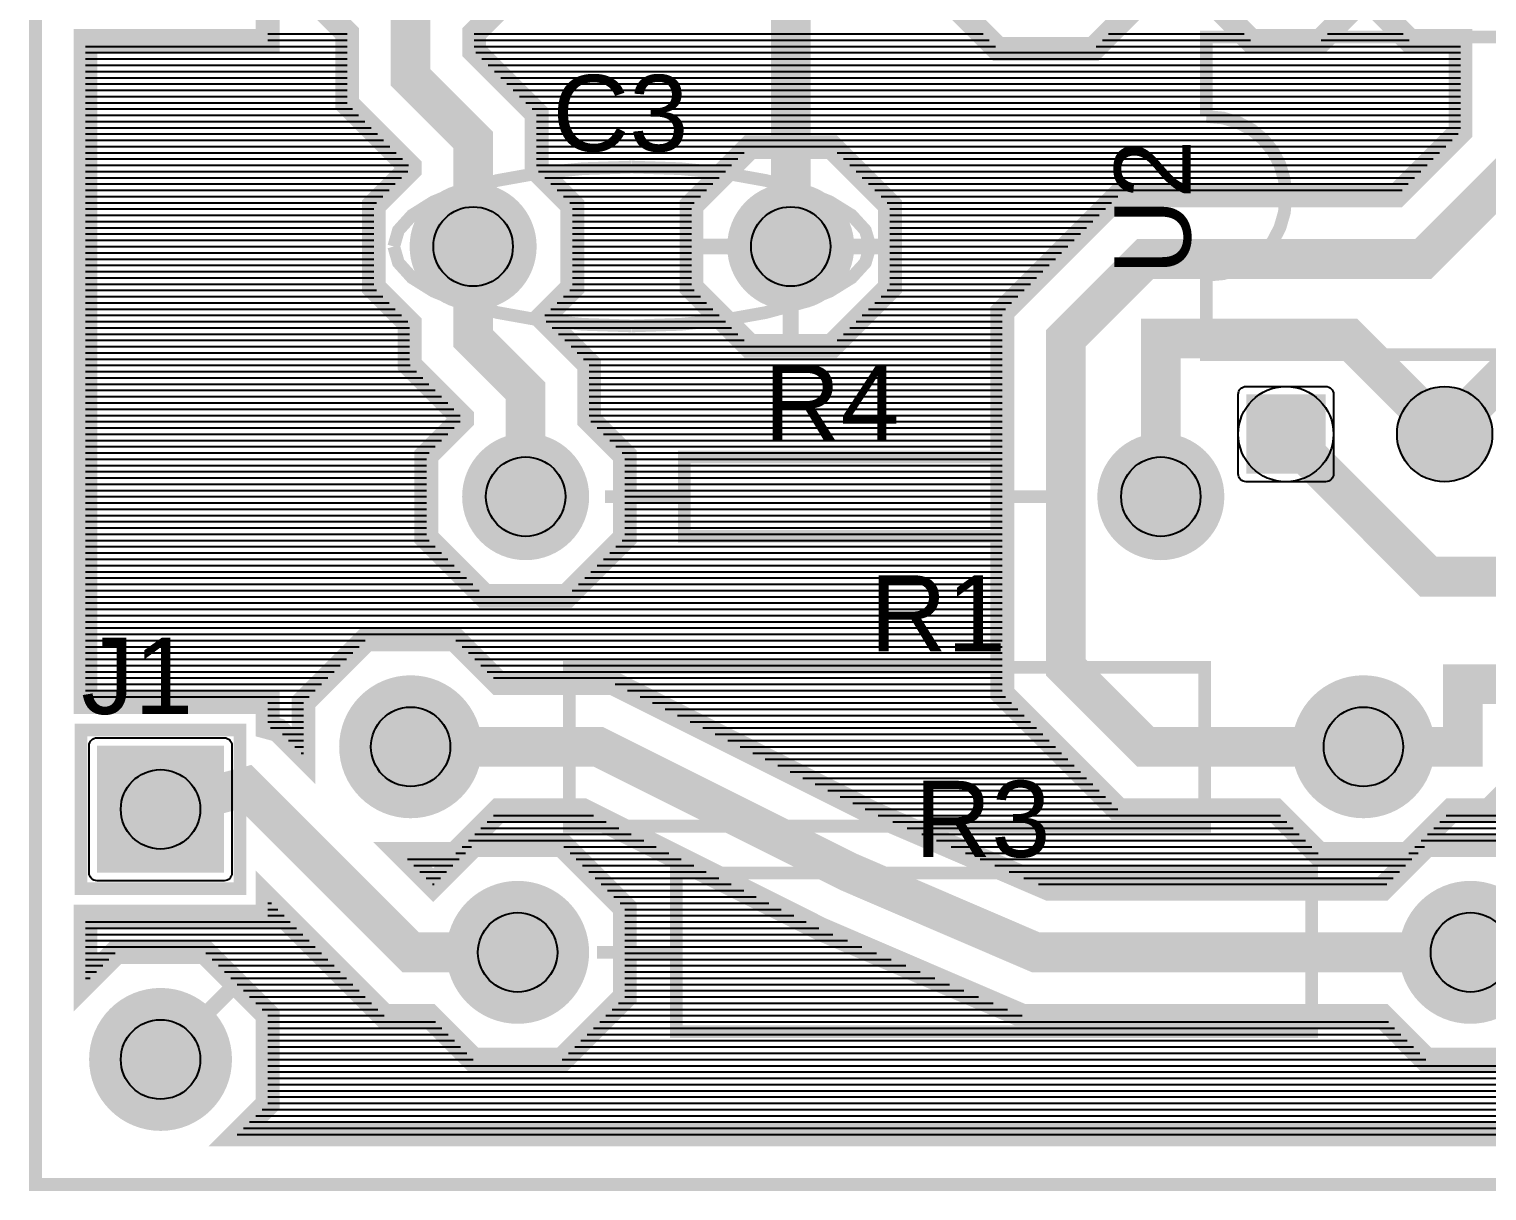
# Model space of a CAD drawing. Header units: inches. Extents: x -0.89 to 0.89, y -0.63 to 0.63.
# Drawn here: x -0.89 to 0.028, y -0.634 to 0.097 of the extents above; entities that cross this region are included whole.
import ezdxf

# ---------------------------------------------------------------- set-up
doc = ezdxf.new("R2010")
doc.units = ezdxf.units.IN
doc.layers.get('0').update_dxf_attribs({"linetype": 'CONTINUOUS'})

# ---------------------------------------------------------------- blocks, each defined once
blk = doc.blocks.new('EPAD')
at = {"const_width": 0.5}
blk.add_lwpolyline([(-0.25, 0, 1), (0.25, 0, 1)], format="xyb", close=True, dxfattribs=at)
blk = doc.blocks.new('RPAD')
blk.add_trace([(-0.5, -0.5), (-0.5, 0.5), (0.5, -0.5), (0.5, 0.5)])

msp = doc.modelspace()

# ---------------------------------------------------------------- linework, layer by layer
for points, const_width in [([(-0.885827, -0.629921), (0.885827, -0.629921), (0.885827, 0.629921), (-0.885827, 0.629921), (-0.885827, -0.629921)], 0.008), ([(-0.885827, -0.629921), (0.885827, -0.629921), (0.885827, 0.629921), (-0.885827, 0.629921), (-0.885827, -0.629921)], 0.008), ([(-0.437008, 0.452756), (-0.410236, 0.425984), (-0.410236, -0.03937)], 0.025), ([(-0.049606, -0.354331), (-0.187008, -0.354331), (-0.237008, -0.304331), (-0.237008, -0.097244), (-0.187008, -0.047244), (-0.012008, -0.047244), (0.051575, 0.016339), (0.051575, 0.202756), (0.151575, 0.202756), (0.151575, -0.10748), (0.101575, -0.15748)], 0.025), ([(-0.610236, -0.03937), (-0.610236, 0.027756), (-0.649606, 0.067126), (-0.649606, 0.15748)], 0.025), ([(0.001575, -0.15748), (0.101575, -0.05748), (0.101575, 0.14252)], 0.025), ([(-0.712137, 0.117481), (-0.689606, 0.09495), (-0.689606, 0.050558), (-0.650236, 0.011188), (-0.650236, 0.009018), (-0.672736, -0.013482), (-0.672736, -0.065258), (-0.650236, -0.087758), (-0.650236, -0.113812), (-0.617165, -0.146883), (-0.617165, -0.148462), (-0.639665, -0.170962), (-0.639665, -0.222739), (-0.603054, -0.25935), (-0.551277, -0.25935), (-0.514666, -0.222739), (-0.514666, -0.170962), (-0.537166, -0.148462), (-0.537166, -0.113747), (-0.566695, -0.084217), (-0.547737, -0.065258), (-0.547737, -0.013482), (-0.570237, 0.009018), (-0.570237, 0.044324), (-0.609607, 0.083694), (-0.609607, 0.09495), (-0.577107, 0.12745)], 0.015), ([(-0.177107, 0.12745), (-0.219576, 0.084981), (-0.279637, 0.084981), (-0.322106, 0.12745)], 0.015), ([(0.052992, -0.370899), (0.02956, -0.39433), (0.005853, -0.39433), (-0.021647, -0.42183), (-0.077566, -0.42183), (-0.105066, -0.39433), (-0.203576, -0.39433), (-0.277007, -0.320899), (-0.277007, -0.080676), (-0.203576, -0.007244), (-0.028576, -0.007244), (0.011575, 0.032907), (0.011575, 0.09002), (-0.020171, 0.09002), (-0.048425, 0.118274), (-0.076679, 0.09002), (-0.120171, 0.09002), (-0.150925, 0.120774)], 0.015), ([(0.045774, -0.41626), (-0.010144, -0.41626), (-0.037644, -0.44376), (-0.247685, -0.44376), (-0.357174, -0.396771), (-0.522054, -0.314331), (-0.594147, -0.314331), (-0.621647, -0.286831), (-0.677566, -0.286831), (-0.717106, -0.326371), (-0.717106, -0.359693), (-0.732948, -0.34385), (-0.739587, -0.342054), (-0.739587, -0.326201), (-0.854327, -0.326201), (-0.854327, 0.089981), (-0.739587, 0.089981), (-0.739587, 0.117481)], 0.015), ([(-0.148425, 0.04252), (-0.148425, 0.09252), (0.251575, 0.09252), (0.251575, -0.10748), (-0.148425, -0.10748), (-0.148425, -0.05748)], 0.008), ([(-0.148425, 0.04252), (-0.148425, 0.09252), (0.251575, 0.09252), (0.251575, -0.10748), (-0.148425, -0.10748), (-0.148425, -0.05748)], 0.008), ([(-0.098425, -0.00748), (-0.099384, 0.002707), (-0.102159, 0.012145), (-0.106599, 0.020645), (-0.11255, 0.02802), (-0.119861, 0.034082), (-0.128378, 0.038645), (-0.13795, 0.04152), (-0.148425, 0.04252)], 0.008), ([(-0.098425, -0.00748), (-0.099384, 0.002707), (-0.102159, 0.012145), (-0.106599, 0.020645), (-0.11255, 0.02802), (-0.119861, 0.034082), (-0.128378, 0.038645), (-0.13795, 0.04152), (-0.148425, 0.04252)], 0.008), ([(-0.436124, -0.10187), (-0.384348, -0.10187), (-0.347737, -0.065258), (-0.347737, -0.013482), (-0.384348, 0.02313), (-0.436124, 0.02313), (-0.472736, -0.013482), (-0.472736, -0.065258), (-0.436124, -0.10187)], 0.015), ([(-0.410236, 0.02313), (-0.410236, -0.03937)], 0.01), ([(-0.660236, -0.03937), (-0.657277, -0.029183), (-0.648752, -0.019745), (-0.635187, -0.011245), (-0.617111, -0.00387), (-0.59505, 0.002193), (-0.569533, 0.006755), (-0.541086, 0.00963), (-0.510236, 0.01063)], 0.008), ([(-0.660236, -0.03937), (-0.657277, -0.029183), (-0.648752, -0.019745), (-0.635187, -0.011245), (-0.617111, -0.00387), (-0.59505, 0.002193), (-0.569533, 0.006755), (-0.541086, 0.00963), (-0.510236, 0.01063)], 0.008), ([(-0.360236, -0.03937), (-0.363236, -0.029183), (-0.371861, -0.019745), (-0.385549, -0.011245), (-0.403736, -0.00387), (-0.425861, 0.002193), (-0.451361, 0.006755), (-0.479674, 0.00963), (-0.510236, 0.01063)], 0.008), ([(-0.360236, -0.03937), (-0.363236, -0.029183), (-0.371861, -0.019745), (-0.385549, -0.011245), (-0.403736, -0.00387), (-0.425861, 0.002193), (-0.451361, 0.006755), (-0.479674, 0.00963), (-0.510236, 0.01063)], 0.008), ([(-0.098425, -0.00748), (-0.099384, -0.017955), (-0.102159, -0.027527), (-0.106599, -0.036045), (-0.11255, -0.043355), (-0.119861, -0.049306), (-0.128378, -0.053746), (-0.13795, -0.056521), (-0.148425, -0.05748)], 0.008), ([(-0.098425, -0.00748), (-0.099384, -0.017955), (-0.102159, -0.027527), (-0.106599, -0.036045), (-0.11255, -0.043355), (-0.119861, -0.049306), (-0.128378, -0.053746), (-0.13795, -0.056521), (-0.148425, -0.05748)], 0.008), ([(-0.610236, -0.03937), (-0.610236, -0.097244), (-0.577165, -0.130315), (-0.577165, -0.19685)], 0.025), ([(-0.660236, -0.03937), (-0.657277, -0.049557), (-0.648752, -0.058995), (-0.635187, -0.067495), (-0.617111, -0.07487), (-0.59505, -0.080933), (-0.569533, -0.085495), (-0.541086, -0.08837), (-0.510236, -0.08937)], 0.008), ([(-0.660236, -0.03937), (-0.657277, -0.049557), (-0.648752, -0.058995), (-0.635187, -0.067495), (-0.617111, -0.07487), (-0.59505, -0.080933), (-0.569533, -0.085495), (-0.541086, -0.08837), (-0.510236, -0.08937)], 0.008), ([(-0.360236, -0.03937), (-0.363236, -0.049557), (-0.371861, -0.058995), (-0.385549, -0.067495), (-0.403736, -0.07487), (-0.425861, -0.080933), (-0.451361, -0.085495), (-0.479674, -0.08837), (-0.510236, -0.08937)], 0.008), ([(-0.360236, -0.03937), (-0.363236, -0.049557), (-0.371861, -0.058995), (-0.385549, -0.067495), (-0.403736, -0.07487), (-0.425861, -0.080933), (-0.451361, -0.085495), (-0.479674, -0.08837), (-0.510236, -0.08937)], 0.008), ([(-0.472736, -0.03937), (-0.410236, -0.03937)], 0.01), ([(-0.347737, -0.03937), (-0.410236, -0.03937)], 0.01), ([(-0.410236, -0.10187), (-0.410236, -0.03937)], 0.01), ([(0.001575, -0.15748), (-0.058661, -0.097244), (-0.177165, -0.097244), (-0.177165, -0.19685)], 0.025), ([(-0.098425, -0.15748), (-0.008661, -0.247244), (0.226772, -0.247244), (0.374016, -0.1)], 0.025), ([(-0.477165, -0.22185), (-0.277165, -0.22185), (-0.277165, -0.17185), (-0.477165, -0.17185), (-0.477165, -0.22185)], 0.008), ([(-0.477165, -0.22185), (-0.277165, -0.22185), (-0.277165, -0.17185), (-0.477165, -0.17185), (-0.477165, -0.22185)], 0.008), ([(-0.477165, -0.19685), (-0.527165, -0.19685)], 0.008), ([(-0.477165, -0.19685), (-0.527165, -0.19685)], 0.008), ([(-0.227165, -0.19685), (-0.277165, -0.19685)], 0.008), ([(-0.227165, -0.19685), (-0.277165, -0.19685)], 0.008), ([(-0.549606, -0.404331), (-0.149606, -0.404331), (-0.149606, -0.304331), (-0.549606, -0.304331), (-0.549606, -0.404331)], 0.008), ([(-0.549606, -0.404331), (-0.149606, -0.404331), (-0.149606, -0.304331), (-0.549606, -0.304331), (-0.549606, -0.404331)], 0.008), ([(-0.049606, -0.354331), (0.012992, -0.354331), (0.012992, -0.314961), (0.098425, -0.314961)], 0.025), ([(-0.857087, -0.443701), (-0.757087, -0.443701), (-0.757087, -0.343701), (-0.857087, -0.343701), (-0.857087, -0.443701)], 0.008), ([(-0.857087, -0.443701), (-0.757087, -0.443701), (-0.757087, -0.343701), (-0.857087, -0.343701), (-0.857087, -0.443701)], 0.008), ([(0.017815, -0.48376), (-0.255906, -0.48376), (-0.374016, -0.433071), (-0.531496, -0.354331), (-0.649606, -0.354331)], 0.025), ([(-0.599606, -0.354331), (-0.549606, -0.354331)], 0.008), ([(-0.599606, -0.354331), (-0.549606, -0.354331)], 0.008), ([(-0.149606, -0.354331), (-0.099606, -0.354331)], 0.008), ([(-0.149606, -0.354331), (-0.099606, -0.354331)], 0.008), ([(-0.807087, -0.393701), (-0.753691, -0.379675), (-0.649606, -0.48376), (-0.582185, -0.48376)], 0.025), ([(0.758868, -0.598421), (-0.758868, -0.598421), (-0.739587, -0.579141), (-0.739587, -0.523222), (-0.779127, -0.483681), (-0.835046, -0.483681), (-0.854327, -0.502962), (-0.854327, -0.4612), (-0.739587, -0.4612), (-0.739587, -0.450347), (-0.666174, -0.523759), (-0.637644, -0.523759), (-0.610144, -0.551259), (-0.554226, -0.551259), (-0.514685, -0.511719), (-0.514685, -0.4558), (-0.554226, -0.41626), (-0.610144, -0.41626), (-0.635341, -0.441457), (-0.654968, -0.42183), (-0.621647, -0.42183), (-0.594147, -0.39433), (-0.540938, -0.39433), (-0.390857, -0.469371), (-0.264125, -0.523759), (-0.037644, -0.523759), (-0.010144, -0.551259), (0.045774, -0.551259)], 0.015), ([(-0.482185, -0.53376), (-0.082185, -0.53376), (-0.082185, -0.43376), (-0.482185, -0.43376), (-0.482185, -0.53376)], 0.008), ([(-0.482185, -0.53376), (-0.082185, -0.53376), (-0.082185, -0.43376), (-0.482185, -0.43376), (-0.482185, -0.53376)], 0.008), ([(-0.532185, -0.48376), (-0.482185, -0.48376)], 0.008), ([(-0.532185, -0.48376), (-0.482185, -0.48376)], 0.008), ([(-0.082185, -0.48376), (-0.032185, -0.48376)], 0.008), ([(-0.082185, -0.48376), (-0.032185, -0.48376)], 0.008), ([(-0.759357, -0.503452), (-0.807087, -0.551181)], 0.01)]:
    msp.add_lwpolyline(points, dxfattribs=dict(const_width=const_width))
for points in [[(-0.739587, 0.094492), (-0.689606, 0.094492)], [(-0.609607, 0.094492), (-0.289148, 0.094492)], [(-0.210065, 0.094492), (-0.124643, 0.094492)], [(-0.072207, 0.094492), (-0.024643, 0.094492)], [(-0.854327, 0.086618), (-0.689606, 0.086618)], [(-0.854327, 0.082681), (-0.689606, 0.082681)], [(-0.739587, 0.090555), (-0.689606, 0.090555)], [(-0.609607, 0.090555), (-0.285211, 0.090555)], [(-0.609607, 0.086618), (-0.281274, 0.086618)], [(-0.608594, 0.082681), (0.011575, 0.082681)], [(-0.217939, 0.086618), (0.011575, 0.086618)], [(-0.214002, 0.090555), (-0.120706, 0.090555)], [(-0.076144, 0.090555), (-0.020706, 0.090555)], [(-0.854327, 0.078744), (-0.689606, 0.078744)], [(-0.854327, 0.074807), (-0.689606, 0.074807)], [(-0.604657, 0.078744), (0.011575, 0.078744)], [(-0.60072, 0.074807), (0.011575, 0.074807)], [(-0.854327, 0.07087), (-0.689606, 0.07087)], [(-0.854327, 0.066933), (-0.689606, 0.066933)], [(-0.596783, 0.07087), (0.011575, 0.07087)], [(-0.592846, 0.066933), (0.011575, 0.066933)], [(-0.854327, 0.062996), (-0.689606, 0.062996)], [(-0.854327, 0.059059), (-0.689606, 0.059059)], [(-0.854327, 0.055122), (-0.689606, 0.055122)], [(-0.588909, 0.062996), (0.011575, 0.062996)], [(-0.584972, 0.059059), (0.011575, 0.059059)], [(-0.581035, 0.055122), (0.011575, 0.055122)], [(-0.854327, 0.051185), (-0.689606, 0.051185)], [(-0.854327, 0.047248), (-0.686296, 0.047248)], [(-0.577098, 0.051185), (0.011575, 0.051185)], [(-0.573161, 0.047248), (0.011575, 0.047248)], [(-0.854327, 0.043311), (-0.682359, 0.043311)], [(-0.854327, 0.039374), (-0.678422, 0.039374)], [(-0.570237, 0.043311), (0.011575, 0.043311)], [(-0.570237, 0.039374), (0.011575, 0.039374)], [(-0.854327, 0.035437), (-0.674485, 0.035437)], [(-0.854327, 0.0315), (-0.670548, 0.0315)], [(-0.854327, 0.027563), (-0.666611, 0.027563)], [(-0.570237, 0.035437), (0.011575, 0.035437)], [(-0.570237, 0.0315), (0.010169, 0.0315)], [(-0.570237, 0.027563), (0.006231, 0.027563)], [(-0.854327, 0.023626), (-0.662674, 0.023626)], [(-0.854327, 0.019689), (-0.658737, 0.019689)], [(-0.570237, 0.023626), (0.002294, 0.023626)], [(-0.570237, 0.019689), (-0.439565, 0.019689)], [(-0.380907, 0.019689), (-0.001643, 0.019689)], [(-0.854327, 0.015752), (-0.6548, 0.015752)], [(-0.854327, 0.011815), (-0.650863, 0.011815)], [(-0.570237, 0.015752), (-0.443502, 0.015752)], [(-0.570237, 0.011815), (-0.447439, 0.011815)], [(-0.37697, 0.015752), (-0.00558, 0.015752)], [(-0.373033, 0.011815), (-0.009517, 0.011815)], [(-0.854327, 0.007878), (-0.651376, 0.007878)], [(-0.854327, 0.003941), (-0.655313, 0.003941)], [(-0.854327, 0.000004), (-0.65925, 0.000004)], [(-0.569096, 0.007878), (-0.451376, 0.007878)], [(-0.565159, 0.003941), (-0.455313, 0.003941)], [(-0.561222, 0.000004), (-0.45925, 0.000004)], [(-0.369096, 0.007878), (-0.013454, 0.007878)], [(-0.365159, 0.003941), (-0.017391, 0.003941)], [(-0.361222, 0.000004), (-0.021328, 0.000004)], [(-0.854327, -0.003933), (-0.663187, -0.003933)], [(-0.854327, -0.00787), (-0.667124, -0.00787)], [(-0.557285, -0.003933), (-0.463187, -0.003933)], [(-0.553348, -0.00787), (-0.467124, -0.00787)], [(-0.357285, -0.003933), (-0.025265, -0.003933)], [(-0.353348, -0.00787), (-0.204202, -0.00787)], [(-0.854327, -0.011807), (-0.671061, -0.011807)], [(-0.854327, -0.015744), (-0.672736, -0.015744)], [(-0.549411, -0.011807), (-0.471061, -0.011807)], [(-0.547737, -0.015744), (-0.472736, -0.015744)], [(-0.349411, -0.011807), (-0.208139, -0.011807)], [(-0.347737, -0.015744), (-0.212076, -0.015744)], [(-0.854327, -0.019681), (-0.672736, -0.019681)], [(-0.854327, -0.023618), (-0.672736, -0.023618)], [(-0.547737, -0.019681), (-0.472736, -0.019681)], [(-0.547737, -0.023618), (-0.472736, -0.023618)], [(-0.347737, -0.019681), (-0.216013, -0.019681)], [(-0.347737, -0.023618), (-0.21995, -0.023618)], [(-0.854327, -0.027555), (-0.672736, -0.027555)], [(-0.854327, -0.031492), (-0.672736, -0.031492)], [(-0.854327, -0.035429), (-0.672736, -0.035429)], [(-0.547737, -0.027555), (-0.472736, -0.027555)], [(-0.547737, -0.031492), (-0.472736, -0.031492)], [(-0.547737, -0.035429), (-0.472736, -0.035429)], [(-0.347737, -0.027555), (-0.223887, -0.027555)], [(-0.347737, -0.031492), (-0.227824, -0.031492)], [(-0.347737, -0.035429), (-0.231761, -0.035429)], [(-0.854327, -0.039366), (-0.672736, -0.039366)], [(-0.854327, -0.043303), (-0.672736, -0.043303)], [(-0.547737, -0.039366), (-0.472736, -0.039366)], [(-0.547737, -0.043303), (-0.472736, -0.043303)], [(-0.347737, -0.039366), (-0.235698, -0.039366)], [(-0.347737, -0.043303), (-0.239635, -0.043303)], [(-0.854327, -0.04724), (-0.672736, -0.04724)], [(-0.854327, -0.051177), (-0.672736, -0.051177)], [(-0.547737, -0.04724), (-0.472736, -0.04724)], [(-0.547737, -0.051177), (-0.472736, -0.051177)], [(-0.347737, -0.04724), (-0.243572, -0.04724)], [(-0.347737, -0.051177), (-0.247509, -0.051177)], [(-0.854327, -0.055114), (-0.672736, -0.055114)], [(-0.854327, -0.059051), (-0.672736, -0.059051)], [(-0.854327, -0.062988), (-0.672736, -0.062988)], [(-0.547737, -0.055114), (-0.472736, -0.055114)], [(-0.547737, -0.059051), (-0.472736, -0.059051)], [(-0.547737, -0.062988), (-0.472736, -0.062988)], [(-0.347737, -0.055114), (-0.251446, -0.055114)], [(-0.347737, -0.059051), (-0.255383, -0.059051)], [(-0.347737, -0.062988), (-0.25932, -0.062988)], [(-0.854327, -0.066925), (-0.671069, -0.066925)], [(-0.854327, -0.070862), (-0.667132, -0.070862)], [(-0.55334, -0.070862), (-0.467132, -0.070862)], [(-0.549403, -0.066925), (-0.471069, -0.066925)], [(-0.353341, -0.070862), (-0.267194, -0.070862)], [(-0.349404, -0.066925), (-0.263257, -0.066925)], [(-0.854327, -0.074799), (-0.663195, -0.074799)], [(-0.854327, -0.078736), (-0.659258, -0.078736)], [(-0.561214, -0.078736), (-0.459258, -0.078736)], [(-0.557277, -0.074799), (-0.463195, -0.074799)], [(-0.361215, -0.078736), (-0.275068, -0.078736)], [(-0.357278, -0.074799), (-0.271131, -0.074799)], [(-0.854327, -0.082673), (-0.655321, -0.082673)], [(-0.854327, -0.08661), (-0.651384, -0.08661)], [(-0.854327, -0.090547), (-0.650236, -0.090547)], [(-0.565151, -0.082673), (-0.455321, -0.082673)], [(-0.564302, -0.08661), (-0.451384, -0.08661)], [(-0.560365, -0.090547), (-0.447447, -0.090547)], [(-0.373026, -0.090547), (-0.277007, -0.090547)], [(-0.369089, -0.08661), (-0.277007, -0.08661)], [(-0.365152, -0.082673), (-0.277007, -0.082673)], [(-0.854327, -0.094484), (-0.650236, -0.094484)], [(-0.854327, -0.098421), (-0.650236, -0.098421)], [(-0.556428, -0.094484), (-0.44351, -0.094484)], [(-0.552491, -0.098421), (-0.439573, -0.098421)], [(-0.3809, -0.098421), (-0.277007, -0.098421)], [(-0.376963, -0.094484), (-0.277007, -0.094484)], [(-0.854327, -0.102358), (-0.650236, -0.102358)], [(-0.854327, -0.106295), (-0.650236, -0.106295)], [(-0.548554, -0.102358), (-0.277007, -0.102358)], [(-0.544617, -0.106295), (-0.277007, -0.106295)], [(-0.854327, -0.110232), (-0.650236, -0.110232)], [(-0.854327, -0.114169), (-0.649879, -0.114169)], [(-0.854327, -0.118106), (-0.645942, -0.118106)], [(-0.54068, -0.110232), (-0.277007, -0.110232)], [(-0.537166, -0.114169), (-0.277007, -0.114169)], [(-0.537166, -0.118106), (-0.277007, -0.118106)], [(-0.854327, -0.122043), (-0.642005, -0.122043)], [(-0.854327, -0.12598), (-0.638068, -0.12598)], [(-0.537166, -0.122043), (-0.277007, -0.122043)], [(-0.537166, -0.12598), (-0.277007, -0.12598)], [(-0.854327, -0.129917), (-0.634131, -0.129917)], [(-0.854327, -0.133854), (-0.630194, -0.133854)], [(-0.537166, -0.129917), (-0.277007, -0.129917)], [(-0.537166, -0.133854), (-0.277007, -0.133854)], [(-0.854327, -0.137791), (-0.626257, -0.137791)], [(-0.854327, -0.141728), (-0.62232, -0.141728)], [(-0.854327, -0.145665), (-0.618383, -0.145665)], [(-0.537166, -0.137791), (-0.277007, -0.137791)], [(-0.537166, -0.141728), (-0.277007, -0.141728)], [(-0.537166, -0.145665), (-0.277007, -0.145665)], [(-0.854327, -0.149602), (-0.618305, -0.149602)], [(-0.854327, -0.153539), (-0.622242, -0.153539)], [(-0.536026, -0.149602), (-0.277007, -0.149602)], [(-0.532089, -0.153539), (-0.277007, -0.153539)], [(-0.854327, -0.157476), (-0.626179, -0.157476)], [(-0.854327, -0.161413), (-0.630116, -0.161413)], [(-0.528152, -0.157476), (-0.277007, -0.157476)], [(-0.524215, -0.161413), (-0.277007, -0.161413)], [(-0.854327, -0.16535), (-0.634053, -0.16535)], [(-0.854327, -0.169287), (-0.63799, -0.169287)], [(-0.854327, -0.173224), (-0.639665, -0.173224)], [(-0.520278, -0.16535), (-0.277007, -0.16535)], [(-0.516341, -0.169287), (-0.277007, -0.169287)], [(-0.514666, -0.173224), (-0.277007, -0.173224)], [(-0.854327, -0.177161), (-0.639665, -0.177161)], [(-0.854327, -0.181098), (-0.639665, -0.181098)], [(-0.514666, -0.177161), (-0.277007, -0.177161)], [(-0.514666, -0.181098), (-0.277007, -0.181098)], [(-0.854327, -0.185035), (-0.639665, -0.185035)], [(-0.854327, -0.188972), (-0.639665, -0.188972)], [(-0.514666, -0.185035), (-0.277007, -0.185035)], [(-0.514666, -0.188972), (-0.277007, -0.188972)], [(-0.854327, -0.192909), (-0.639665, -0.192909)], [(-0.854327, -0.196846), (-0.639665, -0.196846)], [(-0.854327, -0.200783), (-0.639665, -0.200783)], [(-0.514666, -0.192909), (-0.277007, -0.192909)], [(-0.514666, -0.196846), (-0.277007, -0.196846)], [(-0.514666, -0.200783), (-0.277007, -0.200783)], [(-0.854327, -0.20472), (-0.639665, -0.20472)], [(-0.854327, -0.208657), (-0.639665, -0.208657)], [(-0.514666, -0.20472), (-0.277007, -0.20472)], [(-0.514666, -0.208657), (-0.277007, -0.208657)], [(-0.854327, -0.212594), (-0.639665, -0.212594)], [(-0.854327, -0.216532), (-0.639665, -0.216532)], [(-0.514666, -0.212594), (-0.277007, -0.212594)], [(-0.514666, -0.216532), (-0.277007, -0.216532)], [(-0.854327, -0.220469), (-0.639665, -0.220469)], [(-0.854327, -0.224406), (-0.637998, -0.224406)], [(-0.854327, -0.228343), (-0.634061, -0.228343)], [(-0.52027, -0.228343), (-0.277007, -0.228343)], [(-0.516333, -0.224406), (-0.277007, -0.224406)], [(-0.514666, -0.220469), (-0.277007, -0.220469)], [(-0.854327, -0.23228), (-0.630124, -0.23228)], [(-0.854327, -0.236217), (-0.626187, -0.236217)], [(-0.528144, -0.236217), (-0.277007, -0.236217)], [(-0.524207, -0.23228), (-0.277007, -0.23228)], [(-0.854327, -0.240154), (-0.62225, -0.240154)], [(-0.854327, -0.244091), (-0.618313, -0.244091)], [(-0.536018, -0.244091), (-0.277007, -0.244091)], [(-0.532081, -0.240154), (-0.277007, -0.240154)], [(-0.854327, -0.248028), (-0.614376, -0.248028)], [(-0.854327, -0.251965), (-0.610439, -0.251965)], [(-0.854327, -0.255902), (-0.606502, -0.255902)], [(-0.547829, -0.255902), (-0.277007, -0.255902)], [(-0.543892, -0.251965), (-0.277007, -0.251965)], [(-0.539955, -0.248028), (-0.277007, -0.248028)], [(-0.854327, -0.259839), (-0.277007, -0.259839)], [(-0.854327, -0.263776), (-0.277007, -0.263776)], [(-0.854327, -0.267713), (-0.277007, -0.267713)], [(-0.854327, -0.27165), (-0.277007, -0.27165)], [(-0.854327, -0.275587), (-0.277007, -0.275587)], [(-0.854327, -0.279524), (-0.277007, -0.279524)], [(-0.854327, -0.283461), (-0.277007, -0.283461)], [(-0.854327, -0.287398), (-0.678132, -0.287398)], [(-0.854327, -0.291335), (-0.682069, -0.291335)], [(-0.62108, -0.287398), (-0.277007, -0.287398)], [(-0.617143, -0.291335), (-0.277007, -0.291335)], [(-0.854327, -0.295272), (-0.686006, -0.295272)], [(-0.854327, -0.299209), (-0.689943, -0.299209)], [(-0.613206, -0.295272), (-0.277007, -0.295272)], [(-0.609269, -0.299209), (-0.277007, -0.299209)], [(-0.854327, -0.303146), (-0.69388, -0.303146)], [(-0.854327, -0.307083), (-0.697817, -0.307083)], [(-0.854327, -0.31102), (-0.701754, -0.31102)], [(-0.605332, -0.303146), (-0.277007, -0.303146)], [(-0.601395, -0.307083), (-0.277007, -0.307083)], [(-0.597458, -0.31102), (-0.277007, -0.31102)], [(-0.854327, -0.314957), (-0.705691, -0.314957)], [(-0.854327, -0.318894), (-0.709628, -0.318894)], [(-0.520803, -0.314957), (-0.277007, -0.314957)], [(-0.512929, -0.318894), (-0.277007, -0.318894)], [(-0.854327, -0.322831), (-0.713565, -0.322831)], [(-0.739587, -0.326768), (-0.717106, -0.326768)], [(-0.505055, -0.322831), (-0.275076, -0.322831)], [(-0.497181, -0.326768), (-0.271139, -0.326768)], [(-0.739587, -0.330705), (-0.717106, -0.330705)], [(-0.739587, -0.334642), (-0.717106, -0.334642)], [(-0.739587, -0.338579), (-0.717106, -0.338579)], [(-0.489307, -0.330705), (-0.267202, -0.330705)], [(-0.481433, -0.334642), (-0.263265, -0.334642)], [(-0.473559, -0.338579), (-0.259328, -0.338579)], [(-0.73788, -0.342516), (-0.717106, -0.342516)], [(-0.730346, -0.346453), (-0.717106, -0.346453)], [(-0.465685, -0.342516), (-0.255391, -0.342516)], [(-0.457811, -0.346453), (-0.251454, -0.346453)], [(-0.726409, -0.35039), (-0.717106, -0.35039)], [(-0.722472, -0.354327), (-0.717106, -0.354327)], [(-0.449937, -0.35039), (-0.247517, -0.35039)], [(-0.442063, -0.354327), (-0.24358, -0.354327)], [(-0.718535, -0.358264), (-0.717106, -0.358264)], [(-0.434189, -0.358264), (-0.239643, -0.358264)], [(-0.426315, -0.362201), (-0.235706, -0.362201)], [(-0.418441, -0.366138), (-0.231769, -0.366138)], [(-0.410567, -0.370075), (-0.227831, -0.370075)], [(-0.402693, -0.374012), (-0.223894, -0.374012)], [(-0.394819, -0.377949), (-0.219957, -0.377949)], [(-0.386945, -0.381886), (-0.21602, -0.381886)], [(-0.37907, -0.385823), (-0.212083, -0.385823)], [(-0.371196, -0.38976), (-0.208146, -0.38976)], [(-0.363322, -0.393697), (-0.204209, -0.393697)], [(-0.601387, -0.401571), (-0.526457, -0.401571)], [(-0.59745, -0.397634), (-0.534331, -0.397634)], [(-0.355163, -0.397634), (-0.101762, -0.397634)], [(-0.34599, -0.401571), (-0.097825, -0.401571)], [(-0.001387, -0.401571), (0.427294, -0.401571)], [(0.00255, -0.397634), (0.431231, -0.397634)], [(-0.609261, -0.409445), (-0.510709, -0.409445)], [(-0.605324, -0.405508), (-0.518583, -0.405508)], [(-0.336816, -0.405508), (-0.093888, -0.405508)], [(-0.327643, -0.409445), (-0.089951, -0.409445)], [(-0.009261, -0.409445), (0.105332, -0.409445)], [(-0.005324, -0.405508), (0.109269, -0.405508)], [(-0.621072, -0.421256), (-0.61514, -0.421256)], [(-0.617135, -0.417319), (-0.611203, -0.417319)], [(-0.613198, -0.413382), (-0.502835, -0.413382)], [(-0.553167, -0.417319), (-0.494961, -0.417319)], [(-0.54923, -0.421256), (-0.487087, -0.421256)], [(-0.318469, -0.413382), (-0.086014, -0.413382)], [(-0.309296, -0.417319), (-0.082077, -0.417319)], [(-0.300122, -0.421256), (-0.07814, -0.421256)], [(-0.021072, -0.421256), (-0.01514, -0.421256)], [(-0.017135, -0.417319), (-0.011203, -0.417319)], [(-0.013198, -0.413382), (0.101395, -0.413382)], [(-0.651605, -0.425193), (-0.619077, -0.425193)], [(-0.647668, -0.42913), (-0.623014, -0.42913)], [(-0.545293, -0.425193), (-0.479213, -0.425193)], [(-0.541356, -0.42913), (-0.471339, -0.42913)], [(-0.290948, -0.425193), (-0.019077, -0.425193)], [(-0.281775, -0.42913), (-0.023014, -0.42913)], [(-0.643731, -0.433067), (-0.626951, -0.433067)], [(-0.639794, -0.437004), (-0.630888, -0.437004)], [(-0.537419, -0.433067), (-0.463465, -0.433067)], [(-0.533482, -0.437004), (-0.455591, -0.437004)], [(-0.272601, -0.433067), (-0.026951, -0.433067)], [(-0.263428, -0.437004), (-0.030888, -0.437004)], [(-0.635857, -0.440941), (-0.634825, -0.440941)], [(-0.529545, -0.440941), (-0.447717, -0.440941)], [(-0.525608, -0.444878), (-0.439843, -0.444878)], [(-0.521671, -0.448815), (-0.431969, -0.448815)], [(-0.254254, -0.440941), (-0.034825, -0.440941)], [(-0.739587, -0.452752), (-0.737182, -0.452752)], [(-0.739587, -0.456689), (-0.733245, -0.456689)], [(-0.517734, -0.452752), (-0.424095, -0.452752)], [(-0.514685, -0.456689), (-0.416221, -0.456689)], [(-0.854327, -0.464563), (-0.725371, -0.464563)], [(-0.739587, -0.460626), (-0.729308, -0.460626)], [(-0.514685, -0.460626), (-0.408347, -0.460626)], [(-0.514685, -0.464563), (-0.400473, -0.464563)], [(-0.854327, -0.4685), (-0.721434, -0.4685)], [(-0.854327, -0.472437), (-0.717497, -0.472437)], [(-0.854327, -0.476374), (-0.71356, -0.476374)], [(-0.514685, -0.4685), (-0.392599, -0.4685)], [(-0.514685, -0.472437), (-0.383713, -0.472437)], [(-0.514685, -0.476374), (-0.374539, -0.476374)], [(-0.854327, -0.480311), (-0.709623, -0.480311)], [(-0.854327, -0.484248), (-0.835613, -0.484248)], [(-0.778561, -0.484248), (-0.705686, -0.484248)], [(-0.514685, -0.480311), (-0.365365, -0.480311)], [(-0.514685, -0.484248), (-0.356192, -0.484248)], [(-0.854327, -0.488185), (-0.83955, -0.488185)], [(-0.854327, -0.492122), (-0.843487, -0.492122)], [(-0.774624, -0.488185), (-0.701749, -0.488185)], [(-0.770687, -0.492122), (-0.697812, -0.492122)], [(-0.514685, -0.488185), (-0.347018, -0.488185)], [(-0.514685, -0.492122), (-0.337844, -0.492122)], [(-0.854327, -0.496059), (-0.847424, -0.496059)], [(-0.854327, -0.499996), (-0.851361, -0.499996)], [(-0.76675, -0.496059), (-0.693875, -0.496059)], [(-0.762813, -0.499996), (-0.689938, -0.499996)], [(-0.758876, -0.503933), (-0.686001, -0.503933)], [(-0.514685, -0.496059), (-0.32867, -0.496059)], [(-0.514685, -0.499996), (-0.319497, -0.499996)], [(-0.514685, -0.503933), (-0.310323, -0.503933)], [(-0.754939, -0.50787), (-0.682064, -0.50787)], [(-0.751002, -0.511807), (-0.678127, -0.511807)], [(-0.514773, -0.511807), (-0.291976, -0.511807)], [(-0.514685, -0.50787), (-0.301149, -0.50787)], [(-0.747065, -0.515744), (-0.67419, -0.515744)], [(-0.743128, -0.519681), (-0.670253, -0.519681)], [(-0.522647, -0.519681), (-0.273628, -0.519681)], [(-0.51871, -0.515744), (-0.282802, -0.515744)], [(-0.739587, -0.523618), (-0.666316, -0.523618)], [(-0.739587, -0.527555), (-0.633849, -0.527555)], [(-0.739587, -0.531492), (-0.629912, -0.531492)], [(-0.534458, -0.531492), (-0.029912, -0.531492)], [(-0.530521, -0.527555), (-0.033849, -0.527555)], [(-0.526584, -0.523618), (-0.264454, -0.523618)], [(-0.739587, -0.535429), (-0.625975, -0.535429)], [(-0.739587, -0.539366), (-0.622038, -0.539366)], [(-0.542332, -0.539366), (-0.022038, -0.539366)], [(-0.538395, -0.535429), (-0.025975, -0.535429)], [(-0.739587, -0.543303), (-0.618101, -0.543303)], [(-0.739587, -0.54724), (-0.614164, -0.54724)], [(-0.550206, -0.54724), (-0.014164, -0.54724)], [(-0.546269, -0.543303), (-0.018101, -0.543303)], [(-0.739587, -0.551177), (-0.610227, -0.551177)], [(-0.739587, -0.555114), (0.739587, -0.555114)], [(-0.739587, -0.559051), (0.739587, -0.559051)], [(-0.554143, -0.551177), (-0.010227, -0.551177)], [(-0.739587, -0.562988), (0.739587, -0.562988)], [(-0.739587, -0.566925), (0.739587, -0.566925)], [(-0.739587, -0.570862), (0.739587, -0.570862)], [(-0.739587, -0.574799), (0.739587, -0.574799)], [(-0.747057, -0.58661), (0.747057, -0.58661)], [(-0.74312, -0.582673), (0.74312, -0.582673)], [(-0.739587, -0.578736), (0.739587, -0.578736)], [(-0.754931, -0.594484), (0.754931, -0.594484)], [(-0.750994, -0.590547), (0.750994, -0.590547)], [(-0.758868, -0.598421), (0.758868, -0.598421)]]:
    msp.add_lwpolyline(points)
for points in [[(-0.123425, -0.12748), (-0.073425, -0.12748), (-0.072403, -0.12758), (-0.071457, -0.127866), (-0.070607, -0.128321), (-0.06987, -0.128926), (-0.069266, -0.129663), (-0.068811, -0.130513), (-0.068525, -0.131458), (-0.068425, -0.13248), (-0.068425, -0.18248), (-0.068525, -0.183503), (-0.068811, -0.184448), (-0.069266, -0.185298), (-0.06987, -0.186035), (-0.070607, -0.18664), (-0.071457, -0.187094), (-0.072403, -0.187381), (-0.073425, -0.18748), (-0.123425, -0.18748), (-0.124448, -0.187381), (-0.125393, -0.187094), (-0.126243, -0.18664), (-0.12698, -0.186035), (-0.127585, -0.185298), (-0.128039, -0.184448), (-0.128326, -0.183503), (-0.128425, -0.18248), (-0.128425, -0.13248), (-0.128326, -0.131458), (-0.128039, -0.130513), (-0.127585, -0.129663), (-0.12698, -0.128926), (-0.126243, -0.128321), (-0.125393, -0.127866), (-0.124448, -0.12758), (-0.123425, -0.12748)], [(-0.847087, -0.348701), (-0.767087, -0.348701), (-0.766064, -0.3488), (-0.765119, -0.349087), (-0.764269, -0.349541), (-0.763532, -0.350146), (-0.762927, -0.350883), (-0.762472, -0.351733), (-0.762186, -0.352678), (-0.762087, -0.353701), (-0.762087, -0.433701), (-0.762186, -0.434723), (-0.762472, -0.435668), (-0.762927, -0.436518), (-0.763532, -0.437256), (-0.764269, -0.43786), (-0.765119, -0.438315), (-0.766064, -0.438601), (-0.767087, -0.438701), (-0.847087, -0.438701), (-0.848109, -0.438601), (-0.849054, -0.438315), (-0.849905, -0.43786), (-0.850641, -0.437256), (-0.851246, -0.436518), (-0.851701, -0.435668), (-0.851987, -0.434723), (-0.852087, -0.433701), (-0.852087, -0.353701), (-0.851987, -0.352678), (-0.851701, -0.351733), (-0.851246, -0.350883), (-0.850641, -0.350146), (-0.849905, -0.349541), (-0.849054, -0.349087), (-0.848109, -0.3488), (-0.847087, -0.348701)]]:
    msp.add_lwpolyline(points, close=True)
for centre, radius in [((-0.610236, -0.03937), 0.025), ((-0.410236, -0.03937), 0.025), ((-0.098425, -0.15748), 0.03), ((0.001575, -0.15748), 0.03), ((-0.577165, -0.19685), 0.025), ((-0.177165, -0.19685), 0.025), ((-0.649606, -0.354331), 0.025), ((-0.049606, -0.354331), 0.025), ((-0.807087, -0.393701), 0.025), ((-0.582185, -0.48376), 0.025), ((0.017815, -0.48376), 0.025), ((-0.807087, -0.551181), 0.025)]:
    msp.add_circle(centre, radius)

# ---------------------------------------------------------------- block references
for name, p, xscale, yscale in [('EPAD', (-0.610236, -0.03937), 0.08, 0.08), ('EPAD', (-0.410236, -0.03937), 0.08, 0.08), ('EPAD', (-0.610236, -0.03937), 0.07, 0.07), ('EPAD', (-0.410236, -0.03937), 0.07, 0.07), ('EPAD', (0.001575, -0.15748), 0.06, 0.06), ('RPAD', (-0.098425, -0.15748), 0.05, 0.05), ('EPAD', (0.001575, -0.15748), 0.05, 0.05), ('EPAD', (-0.577165, -0.19685), 0.08, 0.08), ('EPAD', (-0.577165, -0.19685), 0.07, 0.07), ('EPAD', (-0.177165, -0.19685), 0.08, 0.08), ('EPAD', (-0.177165, -0.19685), 0.07, 0.07), ('EPAD', (-0.649606, -0.354331), 0.09, 0.09), ('EPAD', (-0.049606, -0.354331), 0.09, 0.09), ('EPAD', (-0.649606, -0.354331), 0.08, 0.08), ('EPAD', (-0.049606, -0.354331), 0.08, 0.08), ('RPAD', (-0.807087, -0.393701), 0.08, 0.08), ('EPAD', (-0.582185, -0.48376), 0.09, 0.09), ('EPAD', (0.017815, -0.48376), 0.09, 0.09), ('EPAD', (-0.582185, -0.48376), 0.08, 0.08), ('EPAD', (0.017815, -0.48376), 0.08, 0.08), ('EPAD', (-0.807087, -0.551181), 0.09, 0.09), ('EPAD', (-0.807087, -0.551181), 0.08, 0.08)]:
    msp.add_blockref(name, p, dxfattribs=dict(xscale=xscale, yscale=yscale))

# ---------------------------------------------------------------- texts
at = {"width": 1.041667}
for s, p in [('C3', (-0.560236, 0.02063)), ('C3', (-0.560236, 0.02063)), ('R4', (-0.427165, -0.16174)), ('R4', (-0.427165, -0.16174)), ('R1', (-0.360236, -0.294331)), ('R1', (-0.360236, -0.294331)), ('J1', (-0.857087, -0.333701)), ('J1', (-0.857087, -0.333701)), ('R3', (-0.332185, -0.42376)), ('R3', (-0.332185, -0.42376))]:
    msp.add_text(s, height=0.048, dxfattribs=at).set_placement(p)
msp.add_text('U2', height=0.048, rotation=90, dxfattribs=at).set_placement((-0.158425, -0.05748))
msp.add_text('U2', height=0.048, rotation=90, dxfattribs=at).set_placement((-0.158425, -0.05748))

doc.saveas('drawing.dxf')
